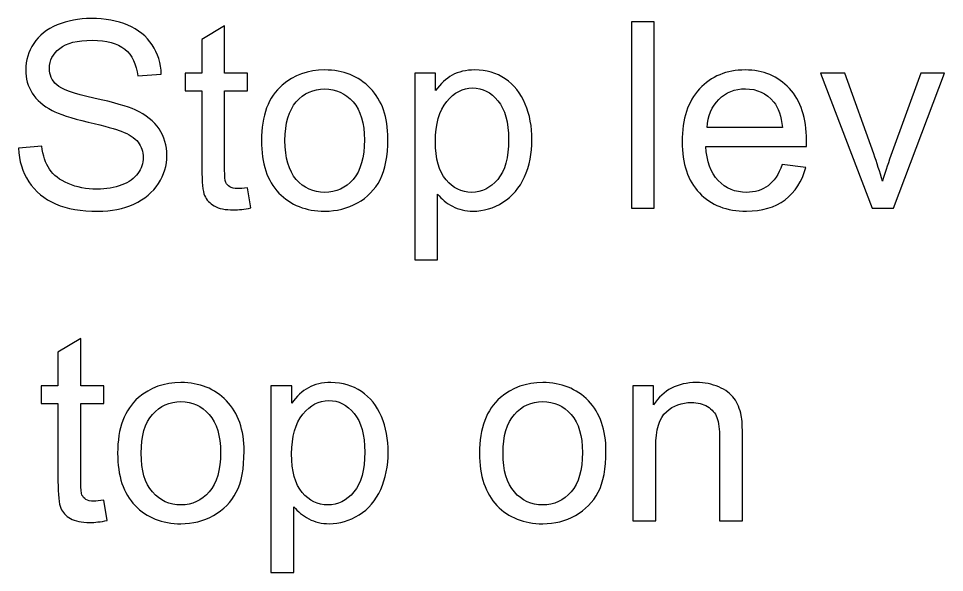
# Model space of a CAD drawing. Header units: centimetres. Extents: x -233 to -82, y 123 to 153.
# Drawn here: x -163.168 to -161.914, y 144.833 to 145.583 of the extents above; entities that cross this region are included whole.
import ezdxf

# ---------------------------------------------------------------- set-up
doc = ezdxf.new("R2010")
doc.units = ezdxf.units.CM
doc.header["$MEASUREMENT"] = 0
doc.layers.add('layer 1', color=7, linetype='Continuous')

msp = doc.modelspace()

# ---------------------------------------------------------------- linework, layer by layer
at = {"layer": 'layer 1'}
for points, knots in [([(-163.1684, 145.40705), (-163.1684, 145.40705), (-163.1368, 145.40985), (-163.1368, 145.40985), (-163.1368, 145.40985), (-163.1353, 145.39715), (-163.1319, 145.38685), (-163.1264, 145.37875), (-163.1264, 145.37875), (-163.1209, 145.37065), (-163.1125, 145.36415), (-163.101, 145.35915), (-163.101, 145.35915), (-163.0895, 145.35415), (-163.0766, 145.35165), (-163.0622, 145.35165), (-163.0622, 145.35165), (-163.0495, 145.35165), (-163.0382, 145.35355), (-163.0284, 145.35735), (-163.0284, 145.35735), (-163.0187, 145.36105), (-163.0114, 145.36625), (-163.0066, 145.37285), (-163.0066, 145.37285), (-163.0019, 145.37945), (-162.9995, 145.38665), (-162.9995, 145.39455), (-162.9995, 145.39455), (-162.9995, 145.40245), (-163.0018, 145.40935), (-163.0064, 145.41525), (-163.0064, 145.41525), (-163.011, 145.42115), (-163.0186, 145.42615), (-163.0292, 145.43015), (-163.0292, 145.43015), (-163.0359, 145.43285), (-163.0509, 145.43695), (-163.0741, 145.44255), (-163.0741, 145.44255), (-163.0973, 145.44805), (-163.1136, 145.45335), (-163.1229, 145.45825), (-163.1229, 145.45825), (-163.135, 145.46455), (-163.1439, 145.47245), (-163.1498, 145.48175), (-163.1498, 145.48175), (-163.1557, 145.49105), (-163.1587, 145.50155), (-163.1587, 145.51315), (-163.1587, 145.51315), (-163.1587, 145.52595), (-163.1551, 145.53785), (-163.1478, 145.54895), (-163.1478, 145.54895), (-163.1406, 145.56005), (-163.13, 145.56845), (-163.1161, 145.57415), (-163.1161, 145.57415), (-163.1022, 145.57985), (-163.0868, 145.58275), (-163.0698, 145.58275), (-163.0698, 145.58275), (-163.0511, 145.58275), (-163.0346, 145.57975), (-163.0203, 145.57375), (-163.0203, 145.57375), (-163.006, 145.56765), (-162.995, 145.55885), (-162.9873, 145.54715), (-162.9873, 145.54715), (-162.9796, 145.53545), (-162.9755, 145.52215), (-162.9749, 145.50735), (-162.9749, 145.50735), (-162.9749, 145.50735), (-163.0069, 145.50495), (-163.0069, 145.50495), (-163.0069, 145.50495), (-163.0086, 145.52085), (-163.0145, 145.53295), (-163.0244, 145.54115), (-163.0244, 145.54115), (-163.0343, 145.54925), (-163.049, 145.55335), (-163.0684, 145.55335), (-163.0684, 145.55335), (-163.0887, 145.55335), (-163.1034, 145.54965), (-163.1126, 145.54225), (-163.1126, 145.54225), (-163.1219, 145.53485), (-163.1265, 145.52595), (-163.1265, 145.51545), (-163.1265, 145.51545), (-163.1265, 145.50635), (-163.1232, 145.49895), (-163.1167, 145.49305), (-163.1167, 145.49305), (-163.1102, 145.48715), (-163.0934, 145.48115), (-163.0663, 145.47505), (-163.0663, 145.47505), (-163.0392, 145.46895), (-163.0205, 145.46355), (-163.0104, 145.45895), (-163.0104, 145.45895), (-162.9957, 145.45215), (-162.9848, 145.44355), (-162.9778, 145.43315), (-162.9778, 145.43315), (-162.9708, 145.42275), (-162.9673, 145.41075), (-162.9673, 145.39725), (-162.9673, 145.39725), (-162.9673, 145.38385), (-162.9711, 145.37125), (-162.9788, 145.35935), (-162.9788, 145.35935), (-162.9865, 145.34745), (-162.9976, 145.33815), (-163.012, 145.33155), (-163.012, 145.33155), (-163.0264, 145.32495), (-163.0426, 145.32165), (-163.0607, 145.32165), (-163.0607, 145.32165), (-163.0836, 145.32165), (-163.1027, 145.32495), (-163.1181, 145.33165), (-163.1181, 145.33165), (-163.1336, 145.33835), (-163.1457, 145.34835), (-163.1545, 145.36175), (-163.1545, 145.36175), (-163.1633, 145.37505), (-163.1679, 145.39015), (-163.1684, 145.40705)], [0, 0, 0, 0, 0.0277778, 0.0277778, 0.0277778, 0.0277778, 0.0555556, 0.0555556, 0.0555556, 0.0555556, 0.0833333, 0.0833333, 0.0833333, 0.0833333, 0.1111111, 0.1111111, 0.1111111, 0.1111111, 0.1388889, 0.1388889, 0.1388889, 0.1388889, 0.1666667, 0.1666667, 0.1666667, 0.1666667, 0.1944444, 0.1944444, 0.1944444, 0.1944444, 0.2222222, 0.2222222, 0.2222222, 0.2222222, 0.25, 0.25, 0.25, 0.25, 0.2777778, 0.2777778, 0.2777778, 0.2777778, 0.3055556, 0.3055556, 0.3055556, 0.3055556, 0.3333333, 0.3333333, 0.3333333, 0.3333333, 0.3611111, 0.3611111, 0.3611111, 0.3611111, 0.3888889, 0.3888889, 0.3888889, 0.3888889, 0.4166667, 0.4166667, 0.4166667, 0.4166667, 0.4444444, 0.4444444, 0.4444444, 0.4444444, 0.4722222, 0.4722222, 0.4722222, 0.4722222, 0.5, 0.5, 0.5, 0.5, 0.5277778, 0.5277778, 0.5277778, 0.5277778, 0.5555556, 0.5555556, 0.5555556, 0.5555556, 0.5833333, 0.5833333, 0.5833333, 0.5833333, 0.6111111, 0.6111111, 0.6111111, 0.6111111, 0.6388889, 0.6388889, 0.6388889, 0.6388889, 0.6666667, 0.6666667, 0.6666667, 0.6666667, 0.6944444, 0.6944444, 0.6944444, 0.6944444, 0.7222222, 0.7222222, 0.7222222, 0.7222222, 0.75, 0.75, 0.75, 0.75, 0.7777778, 0.7777778, 0.7777778, 0.7777778, 0.8055556, 0.8055556, 0.8055556, 0.8055556, 0.8333333, 0.8333333, 0.8333333, 0.8333333, 0.8611111, 0.8611111, 0.8611111, 0.8611111, 0.8888889, 0.8888889, 0.8888889, 0.8888889, 0.9166667, 0.9166667, 0.9166667, 0.9166667, 0.9444444, 0.9444444, 0.9444444, 0.9444444, 1, 1, 1, 1]), ([(-162.8579, 145.35365), (-162.8579, 145.35365), (-162.8535, 145.32625), (-162.8535, 145.32625), (-162.8535, 145.32625), (-162.8622, 145.32445), (-162.87, 145.32355), (-162.8769, 145.32355), (-162.8769, 145.32355), (-162.8882, 145.32355), (-162.8969, 145.32535), (-162.9031, 145.32895), (-162.9031, 145.32895), (-162.9093, 145.33245), (-162.9137, 145.33715), (-162.9162, 145.34295), (-162.9162, 145.34295), (-162.9187, 145.34875), (-162.92, 145.36095), (-162.92, 145.37955), (-162.92, 145.37955), (-162.92, 145.37955), (-162.92, 145.48475), (-162.92, 145.48475), (-162.92, 145.48475), (-162.92, 145.48475), (-162.9427, 145.48475), (-162.9427, 145.48475), (-162.9427, 145.48475), (-162.9427, 145.48475), (-162.9427, 145.50885), (-162.9427, 145.50885), (-162.9427, 145.50885), (-162.9427, 145.50885), (-162.92, 145.50885), (-162.92, 145.50885), (-162.92, 145.50885), (-162.92, 145.50885), (-162.92, 145.55415), (-162.92, 145.55415), (-162.92, 145.55415), (-162.92, 145.55415), (-162.8891, 145.57275), (-162.8891, 145.57275), (-162.8891, 145.57275), (-162.8891, 145.57275), (-162.8891, 145.50885), (-162.8891, 145.50885), (-162.8891, 145.50885), (-162.8891, 145.50885), (-162.8579, 145.50885), (-162.8579, 145.50885), (-162.8579, 145.50885), (-162.8579, 145.50885), (-162.8579, 145.48475), (-162.8579, 145.48475), (-162.8579, 145.48475), (-162.8579, 145.48475), (-162.8891, 145.48475), (-162.8891, 145.48475), (-162.8891, 145.48475), (-162.8891, 145.48475), (-162.8891, 145.37775), (-162.8891, 145.37775), (-162.8891, 145.37775), (-162.8891, 145.36895), (-162.8886, 145.36325), (-162.8875, 145.36075), (-162.8875, 145.36075), (-162.8864, 145.35825), (-162.8846, 145.35625), (-162.8821, 145.35475), (-162.8821, 145.35475), (-162.8796, 145.35325), (-162.8761, 145.35245), (-162.8716, 145.35245), (-162.8716, 145.35245), (-162.8681, 145.35245), (-162.8636, 145.35285), (-162.8579, 145.35365)], [0, 0, 0, 0, 0.047619, 0.047619, 0.047619, 0.047619, 0.0952381, 0.0952381, 0.0952381, 0.0952381, 0.1428571, 0.1428571, 0.1428571, 0.1428571, 0.1904762, 0.1904762, 0.1904762, 0.1904762, 0.2380952, 0.2380952, 0.2380952, 0.2380952, 0.2857143, 0.2857143, 0.2857143, 0.2857143, 0.3333333, 0.3333333, 0.3333333, 0.3333333, 0.3809524, 0.3809524, 0.3809524, 0.3809524, 0.4285714, 0.4285714, 0.4285714, 0.4285714, 0.4761905, 0.4761905, 0.4761905, 0.4761905, 0.5238095, 0.5238095, 0.5238095, 0.5238095, 0.5714286, 0.5714286, 0.5714286, 0.5714286, 0.6190476, 0.6190476, 0.6190476, 0.6190476, 0.6666667, 0.6666667, 0.6666667, 0.6666667, 0.7142857, 0.7142857, 0.7142857, 0.7142857, 0.7619048, 0.7619048, 0.7619048, 0.7619048, 0.8095238, 0.8095238, 0.8095238, 0.8095238, 0.8571429, 0.8571429, 0.8571429, 0.8571429, 0.9047619, 0.9047619, 0.9047619, 0.9047619, 1, 1, 1, 1]), ([(-162.3379, 145.32595), (-162.3379, 145.32595), (-162.3379, 145.57845), (-162.3379, 145.57845), (-162.3379, 145.57845), (-162.3379, 145.57845), (-162.3069, 145.57845), (-162.3069, 145.57845), (-162.3069, 145.57845), (-162.3069, 145.57845), (-162.3069, 145.32595), (-162.3069, 145.32595), (-162.3069, 145.32595), (-162.3069, 145.32595), (-162.3379, 145.32595), (-162.3379, 145.32595)], [0, 0, 0, 0, 0.2, 0.2, 0.2, 0.2, 0.4, 0.4, 0.4, 0.4, 0.6, 0.6, 0.6, 0.6, 1, 1, 1, 1]), ([(-162.8392, 145.41745), (-162.8392, 145.45135), (-162.8298, 145.47635), (-162.8109, 145.49265), (-162.8109, 145.49265), (-162.7952, 145.50625), (-162.776, 145.51305), (-162.7534, 145.51305), (-162.7534, 145.51305), (-162.7283, 145.51305), (-162.7077, 145.50485), (-162.6917, 145.48835), (-162.6917, 145.48835), (-162.6758, 145.47185), (-162.6678, 145.44905), (-162.6678, 145.42005), (-162.6678, 145.42005), (-162.6678, 145.39645), (-162.6713, 145.37795), (-162.6784, 145.36445), (-162.6784, 145.36445), (-162.6855, 145.35095), (-162.6957, 145.34055), (-162.7092, 145.33305), (-162.7092, 145.33305), (-162.7227, 145.32555), (-162.7375, 145.32185), (-162.7534, 145.32185), (-162.7534, 145.32185), (-162.779, 145.32185), (-162.7997, 145.33005), (-162.8155, 145.34645), (-162.8155, 145.34645), (-162.8313, 145.36285), (-162.8392, 145.38655), (-162.8392, 145.41745)], [0, 0, 0, 0, 0.1, 0.1, 0.1, 0.1, 0.2, 0.2, 0.2, 0.2, 0.3, 0.3, 0.3, 0.3, 0.4, 0.4, 0.4, 0.4, 0.5, 0.5, 0.5, 0.5, 0.6, 0.6, 0.6, 0.6, 0.7, 0.7, 0.7, 0.7, 0.8, 0.8, 0.8, 0.8, 1, 1, 1, 1]), ([(-162.6314, 145.25585), (-162.6314, 145.25585), (-162.6314, 145.50885), (-162.6314, 145.50885), (-162.6314, 145.50885), (-162.6314, 145.50885), (-162.6032, 145.50885), (-162.6032, 145.50885), (-162.6032, 145.50885), (-162.6032, 145.50885), (-162.6032, 145.48515), (-162.6032, 145.48515), (-162.6032, 145.48515), (-162.5965, 145.49445), (-162.589, 145.50135), (-162.5806, 145.50605), (-162.5806, 145.50605), (-162.5723, 145.51075), (-162.5621, 145.51305), (-162.5501, 145.51305), (-162.5501, 145.51305), (-162.5345, 145.51305), (-162.5207, 145.50905), (-162.5088, 145.50105), (-162.5088, 145.50105), (-162.4969, 145.49295), (-162.4878, 145.48165), (-162.4817, 145.46695), (-162.4817, 145.46695), (-162.4756, 145.45225), (-162.4726, 145.43625), (-162.4726, 145.41875), (-162.4726, 145.41875), (-162.4726, 145.40005), (-162.476, 145.38325), (-162.4827, 145.36825), (-162.4827, 145.36825), (-162.4894, 145.35325), (-162.4992, 145.34175), (-162.512, 145.33385), (-162.512, 145.33385), (-162.5248, 145.32585), (-162.5383, 145.32185), (-162.5524, 145.32185), (-162.5524, 145.32185), (-162.5627, 145.32185), (-162.572, 145.32405), (-162.5802, 145.32845), (-162.5802, 145.32845), (-162.5884, 145.33275), (-162.5951, 145.33825), (-162.6004, 145.34485), (-162.6004, 145.34485), (-162.6004, 145.34485), (-162.6004, 145.25585), (-162.6004, 145.25585), (-162.6004, 145.25585), (-162.6004, 145.25585), (-162.6314, 145.25585), (-162.6314, 145.25585)], [0, 0, 0, 0, 0.0625, 0.0625, 0.0625, 0.0625, 0.125, 0.125, 0.125, 0.125, 0.1875, 0.1875, 0.1875, 0.1875, 0.25, 0.25, 0.25, 0.25, 0.3125, 0.3125, 0.3125, 0.3125, 0.375, 0.375, 0.375, 0.375, 0.4375, 0.4375, 0.4375, 0.4375, 0.5, 0.5, 0.5, 0.5, 0.5625, 0.5625, 0.5625, 0.5625, 0.625, 0.625, 0.625, 0.625, 0.6875, 0.6875, 0.6875, 0.6875, 0.75, 0.75, 0.75, 0.75, 0.8125, 0.8125, 0.8125, 0.8125, 0.875, 0.875, 0.875, 0.875, 1, 1, 1, 1]), ([(-162.1336, 145.38485), (-162.1336, 145.38485), (-162.1016, 145.38085), (-162.1016, 145.38085), (-162.1016, 145.38085), (-162.1067, 145.36215), (-162.116, 145.34765), (-162.1297, 145.33735), (-162.1297, 145.33735), (-162.1434, 145.32705), (-162.1608, 145.32185), (-162.182, 145.32185), (-162.182, 145.32185), (-162.2088, 145.32185), (-162.23, 145.33005), (-162.2457, 145.34655), (-162.2457, 145.34655), (-162.2614, 145.36305), (-162.2692, 145.38615), (-162.2692, 145.41585), (-162.2692, 145.41585), (-162.2692, 145.44665), (-162.2613, 145.47055), (-162.2454, 145.48755), (-162.2454, 145.48755), (-162.2295, 145.50455), (-162.209, 145.51305), (-162.1837, 145.51305), (-162.1837, 145.51305), (-162.1593, 145.51305), (-162.1393, 145.50475), (-162.1238, 145.48805), (-162.1238, 145.48805), (-162.1083, 145.47135), (-162.1005, 145.44795), (-162.1005, 145.41775), (-162.1005, 145.41775), (-162.1005, 145.41595), (-162.1006, 145.41315), (-162.1007, 145.40945), (-162.1007, 145.40945), (-162.1007, 145.40945), (-162.2371, 145.40945), (-162.2371, 145.40945), (-162.2371, 145.40945), (-162.236, 145.38935), (-162.2303, 145.37405), (-162.2201, 145.36335), (-162.2201, 145.36335), (-162.2099, 145.35265), (-162.1971, 145.34735), (-162.1818, 145.34735), (-162.1818, 145.34735), (-162.1705, 145.34735), (-162.1608, 145.35035), (-162.1527, 145.35635), (-162.1527, 145.35635), (-162.1447, 145.36225), (-162.1383, 145.37175), (-162.1336, 145.38485)], [0, 0, 0, 0, 0.0625, 0.0625, 0.0625, 0.0625, 0.125, 0.125, 0.125, 0.125, 0.1875, 0.1875, 0.1875, 0.1875, 0.25, 0.25, 0.25, 0.25, 0.3125, 0.3125, 0.3125, 0.3125, 0.375, 0.375, 0.375, 0.375, 0.4375, 0.4375, 0.4375, 0.4375, 0.5, 0.5, 0.5, 0.5, 0.5625, 0.5625, 0.5625, 0.5625, 0.625, 0.625, 0.625, 0.625, 0.6875, 0.6875, 0.6875, 0.6875, 0.75, 0.75, 0.75, 0.75, 0.8125, 0.8125, 0.8125, 0.8125, 0.875, 0.875, 0.875, 0.875, 1, 1, 1, 1]), ([(-162.0118, 145.32595), (-162.0118, 145.32595), (-162.0814, 145.50885), (-162.0814, 145.50885), (-162.0814, 145.50885), (-162.0814, 145.50885), (-162.0487, 145.50885), (-162.0487, 145.50885), (-162.0487, 145.50885), (-162.0487, 145.50885), (-162.0094, 145.39935), (-162.0094, 145.39935), (-162.0094, 145.39935), (-162.0051, 145.38745), (-162.0012, 145.37515), (-161.9977, 145.36245), (-161.9977, 145.36245), (-161.995, 145.37215), (-161.9911, 145.38375), (-161.9862, 145.39725), (-161.9862, 145.39725), (-161.9862, 145.39725), (-161.9455, 145.50885), (-161.9455, 145.50885), (-161.9455, 145.50885), (-161.9455, 145.50885), (-161.9136, 145.50885), (-161.9136, 145.50885), (-161.9136, 145.50885), (-161.9136, 145.50885), (-161.9829, 145.32595), (-161.9829, 145.32595), (-161.9829, 145.32595), (-161.9829, 145.32595), (-162.0118, 145.32595), (-162.0118, 145.32595)], [0, 0, 0, 0, 0.1, 0.1, 0.1, 0.1, 0.2, 0.2, 0.2, 0.2, 0.3, 0.3, 0.3, 0.3, 0.4, 0.4, 0.4, 0.4, 0.5, 0.5, 0.5, 0.5, 0.6, 0.6, 0.6, 0.6, 0.7, 0.7, 0.7, 0.7, 0.8, 0.8, 0.8, 0.8, 1, 1, 1, 1]), ([(-162.8073, 145.41745), (-162.8073, 145.39395), (-162.8022, 145.37645), (-162.792, 145.36485), (-162.792, 145.36485), (-162.7818, 145.35315), (-162.7689, 145.34735), (-162.7534, 145.34735), (-162.7534, 145.34735), (-162.738, 145.34735), (-162.7252, 145.35325), (-162.715, 145.36495), (-162.715, 145.36495), (-162.7048, 145.37665), (-162.6997, 145.39445), (-162.6997, 145.41845), (-162.6997, 145.41845), (-162.6997, 145.44105), (-162.7048, 145.45815), (-162.7151, 145.46985), (-162.7151, 145.46985), (-162.7254, 145.48155), (-162.7381, 145.48735), (-162.7534, 145.48735), (-162.7534, 145.48735), (-162.7689, 145.48735), (-162.7818, 145.48155), (-162.792, 145.46995), (-162.792, 145.46995), (-162.8022, 145.45835), (-162.8073, 145.44085), (-162.8073, 145.41745)], [0, 0, 0, 0, 0.1111111, 0.1111111, 0.1111111, 0.1111111, 0.2222222, 0.2222222, 0.2222222, 0.2222222, 0.3333333, 0.3333333, 0.3333333, 0.3333333, 0.4444444, 0.4444444, 0.4444444, 0.4444444, 0.5555556, 0.5555556, 0.5555556, 0.5555556, 0.6666667, 0.6666667, 0.6666667, 0.6666667, 0.7777778, 0.7777778, 0.7777778, 0.7777778, 1, 1, 1, 1]), ([(-162.6034, 145.41635), (-162.6034, 145.39285), (-162.5986, 145.37545), (-162.5891, 145.36425), (-162.5891, 145.36425), (-162.5796, 145.35295), (-162.568, 145.34735), (-162.5544, 145.34735), (-162.5544, 145.34735), (-162.5407, 145.34735), (-162.5289, 145.35315), (-162.519, 145.36485), (-162.519, 145.36485), (-162.5092, 145.37645), (-162.5043, 145.39445), (-162.5043, 145.41895), (-162.5043, 145.41895), (-162.5043, 145.44225), (-162.5091, 145.45975), (-162.5187, 145.47135), (-162.5187, 145.47135), (-162.5283, 145.48295), (-162.5398, 145.48875), (-162.5531, 145.48875), (-162.5531, 145.48875), (-162.5663, 145.48875), (-162.578, 145.48255), (-162.5881, 145.47025), (-162.5881, 145.47025), (-162.5983, 145.45785), (-162.6034, 145.43985), (-162.6034, 145.41635)], [0, 0, 0, 0, 0.1111111, 0.1111111, 0.1111111, 0.1111111, 0.2222222, 0.2222222, 0.2222222, 0.2222222, 0.3333333, 0.3333333, 0.3333333, 0.3333333, 0.4444444, 0.4444444, 0.4444444, 0.4444444, 0.5555556, 0.5555556, 0.5555556, 0.5555556, 0.6666667, 0.6666667, 0.6666667, 0.6666667, 0.7777778, 0.7777778, 0.7777778, 0.7777778, 1, 1, 1, 1]), ([(-162.2354, 145.43495), (-162.2354, 145.43495), (-162.1333, 145.43495), (-162.1333, 145.43495), (-162.1333, 145.43495), (-162.1346, 145.45035), (-162.1385, 145.46195), (-162.145, 145.46965), (-162.145, 145.46965), (-162.1549, 145.48155), (-162.1677, 145.48755), (-162.1834, 145.48755), (-162.1834, 145.48755), (-162.1977, 145.48755), (-162.2096, 145.48275), (-162.2193, 145.47325), (-162.2193, 145.47325), (-162.229, 145.46375), (-162.2344, 145.45095), (-162.2354, 145.43495)], [0, 0, 0, 0, 0.1666667, 0.1666667, 0.1666667, 0.1666667, 0.3333333, 0.3333333, 0.3333333, 0.3333333, 0.5, 0.5, 0.5, 0.5, 0.6666667, 0.6666667, 0.6666667, 0.6666667, 1, 1, 1, 1]), ([(-163.0528, 144.93031), (-163.0528, 144.93031), (-163.0484, 144.90291), (-163.0484, 144.90291), (-163.0484, 144.90291), (-163.0571, 144.90111), (-163.0649, 144.90021), (-163.0718, 144.90021), (-163.0718, 144.90021), (-163.0831, 144.90021), (-163.0918, 144.90201), (-163.098, 144.90561), (-163.098, 144.90561), (-163.1042, 144.90911), (-163.1086, 144.91381), (-163.1111, 144.91961), (-163.1111, 144.91961), (-163.1136, 144.92541), (-163.1149, 144.93761), (-163.1149, 144.95621), (-163.1149, 144.95621), (-163.1149, 144.95621), (-163.1149, 145.06141), (-163.1149, 145.06141), (-163.1149, 145.06141), (-163.1149, 145.06141), (-163.1376, 145.06141), (-163.1376, 145.06141), (-163.1376, 145.06141), (-163.1376, 145.06141), (-163.1376, 145.08551), (-163.1376, 145.08551), (-163.1376, 145.08551), (-163.1376, 145.08551), (-163.1149, 145.08551), (-163.1149, 145.08551), (-163.1149, 145.08551), (-163.1149, 145.08551), (-163.1149, 145.13081), (-163.1149, 145.13081), (-163.1149, 145.13081), (-163.1149, 145.13081), (-163.084, 145.14941), (-163.084, 145.14941), (-163.084, 145.14941), (-163.084, 145.14941), (-163.084, 145.08551), (-163.084, 145.08551), (-163.084, 145.08551), (-163.084, 145.08551), (-163.0528, 145.08551), (-163.0528, 145.08551), (-163.0528, 145.08551), (-163.0528, 145.08551), (-163.0528, 145.06141), (-163.0528, 145.06141), (-163.0528, 145.06141), (-163.0528, 145.06141), (-163.084, 145.06141), (-163.084, 145.06141), (-163.084, 145.06141), (-163.084, 145.06141), (-163.084, 144.95441), (-163.084, 144.95441), (-163.084, 144.95441), (-163.084, 144.94561), (-163.0835, 144.93991), (-163.0824, 144.93741), (-163.0824, 144.93741), (-163.0813, 144.93491), (-163.0795, 144.93291), (-163.077, 144.93141), (-163.077, 144.93141), (-163.0745, 144.92991), (-163.071, 144.92911), (-163.0665, 144.92911), (-163.0665, 144.92911), (-163.063, 144.92911), (-163.0585, 144.92951), (-163.0528, 144.93031)], [0, 0, 0, 0, 0.047619, 0.047619, 0.047619, 0.047619, 0.0952381, 0.0952381, 0.0952381, 0.0952381, 0.1428571, 0.1428571, 0.1428571, 0.1428571, 0.1904762, 0.1904762, 0.1904762, 0.1904762, 0.2380952, 0.2380952, 0.2380952, 0.2380952, 0.2857143, 0.2857143, 0.2857143, 0.2857143, 0.3333333, 0.3333333, 0.3333333, 0.3333333, 0.3809524, 0.3809524, 0.3809524, 0.3809524, 0.4285714, 0.4285714, 0.4285714, 0.4285714, 0.4761905, 0.4761905, 0.4761905, 0.4761905, 0.5238095, 0.5238095, 0.5238095, 0.5238095, 0.5714286, 0.5714286, 0.5714286, 0.5714286, 0.6190476, 0.6190476, 0.6190476, 0.6190476, 0.6666667, 0.6666667, 0.6666667, 0.6666667, 0.7142857, 0.7142857, 0.7142857, 0.7142857, 0.7619048, 0.7619048, 0.7619048, 0.7619048, 0.8095238, 0.8095238, 0.8095238, 0.8095238, 0.8571429, 0.8571429, 0.8571429, 0.8571429, 0.9047619, 0.9047619, 0.9047619, 0.9047619, 1, 1, 1, 1]), ([(-163.0341, 144.99411), (-163.0341, 145.02801), (-163.0247, 145.05301), (-163.0058, 145.06931), (-163.0058, 145.06931), (-162.9901, 145.08291), (-162.9709, 145.08971), (-162.9483, 145.08971), (-162.9483, 145.08971), (-162.9232, 145.08971), (-162.9026, 145.08151), (-162.8866, 145.06501), (-162.8866, 145.06501), (-162.8707, 145.04851), (-162.8627, 145.02571), (-162.8627, 144.99671), (-162.8627, 144.99671), (-162.8627, 144.97311), (-162.8662, 144.95461), (-162.8733, 144.94111), (-162.8733, 144.94111), (-162.8804, 144.92761), (-162.8906, 144.91721), (-162.9041, 144.90971), (-162.9041, 144.90971), (-162.9176, 144.90221), (-162.9324, 144.89851), (-162.9483, 144.89851), (-162.9483, 144.89851), (-162.9739, 144.89851), (-162.9946, 144.90671), (-163.0104, 144.92311), (-163.0104, 144.92311), (-163.0262, 144.93951), (-163.0341, 144.96321), (-163.0341, 144.99411)], [0, 0, 0, 0, 0.1, 0.1, 0.1, 0.1, 0.2, 0.2, 0.2, 0.2, 0.3, 0.3, 0.3, 0.3, 0.4, 0.4, 0.4, 0.4, 0.5, 0.5, 0.5, 0.5, 0.6, 0.6, 0.6, 0.6, 0.7, 0.7, 0.7, 0.7, 0.8, 0.8, 0.8, 0.8, 1, 1, 1, 1]), ([(-162.8263, 144.83251), (-162.8263, 144.83251), (-162.8263, 145.08551), (-162.8263, 145.08551), (-162.8263, 145.08551), (-162.8263, 145.08551), (-162.7981, 145.08551), (-162.7981, 145.08551), (-162.7981, 145.08551), (-162.7981, 145.08551), (-162.7981, 145.06181), (-162.7981, 145.06181), (-162.7981, 145.06181), (-162.7914, 145.07111), (-162.7839, 145.07801), (-162.7755, 145.08271), (-162.7755, 145.08271), (-162.7672, 145.08741), (-162.757, 145.08971), (-162.745, 145.08971), (-162.745, 145.08971), (-162.7294, 145.08971), (-162.7156, 145.08571), (-162.7037, 145.07771), (-162.7037, 145.07771), (-162.6918, 145.06961), (-162.6827, 145.05831), (-162.6766, 145.04361), (-162.6766, 145.04361), (-162.6705, 145.02891), (-162.6675, 145.01291), (-162.6675, 144.99541), (-162.6675, 144.99541), (-162.6675, 144.97671), (-162.6709, 144.95991), (-162.6776, 144.94491), (-162.6776, 144.94491), (-162.6843, 144.92991), (-162.6941, 144.91841), (-162.7069, 144.91051), (-162.7069, 144.91051), (-162.7197, 144.90251), (-162.7332, 144.89851), (-162.7473, 144.89851), (-162.7473, 144.89851), (-162.7576, 144.89851), (-162.7669, 144.90071), (-162.7751, 144.90511), (-162.7751, 144.90511), (-162.7833, 144.90941), (-162.79, 144.91491), (-162.7953, 144.92151), (-162.7953, 144.92151), (-162.7953, 144.92151), (-162.7953, 144.83251), (-162.7953, 144.83251), (-162.7953, 144.83251), (-162.7953, 144.83251), (-162.8263, 144.83251), (-162.8263, 144.83251)], [0, 0, 0, 0, 0.0625, 0.0625, 0.0625, 0.0625, 0.125, 0.125, 0.125, 0.125, 0.1875, 0.1875, 0.1875, 0.1875, 0.25, 0.25, 0.25, 0.25, 0.3125, 0.3125, 0.3125, 0.3125, 0.375, 0.375, 0.375, 0.375, 0.4375, 0.4375, 0.4375, 0.4375, 0.5, 0.5, 0.5, 0.5, 0.5625, 0.5625, 0.5625, 0.5625, 0.625, 0.625, 0.625, 0.625, 0.6875, 0.6875, 0.6875, 0.6875, 0.75, 0.75, 0.75, 0.75, 0.8125, 0.8125, 0.8125, 0.8125, 0.875, 0.875, 0.875, 0.875, 1, 1, 1, 1]), ([(-162.5437, 144.99411), (-162.5437, 145.02801), (-162.5343, 145.05301), (-162.5154, 145.06931), (-162.5154, 145.06931), (-162.4997, 145.08291), (-162.4805, 145.08971), (-162.4579, 145.08971), (-162.4579, 145.08971), (-162.4328, 145.08971), (-162.4122, 145.08151), (-162.3962, 145.06501), (-162.3962, 145.06501), (-162.3803, 145.04851), (-162.3723, 145.02571), (-162.3723, 144.99671), (-162.3723, 144.99671), (-162.3723, 144.97311), (-162.3758, 144.95461), (-162.3829, 144.94111), (-162.3829, 144.94111), (-162.39, 144.92761), (-162.4002, 144.91721), (-162.4137, 144.90971), (-162.4137, 144.90971), (-162.4272, 144.90221), (-162.442, 144.89851), (-162.4579, 144.89851), (-162.4579, 144.89851), (-162.4835, 144.89851), (-162.5042, 144.90671), (-162.52, 144.92311), (-162.52, 144.92311), (-162.5358, 144.93951), (-162.5437, 144.96321), (-162.5437, 144.99411)], [0, 0, 0, 0, 0.1, 0.1, 0.1, 0.1, 0.2, 0.2, 0.2, 0.2, 0.3, 0.3, 0.3, 0.3, 0.4, 0.4, 0.4, 0.4, 0.5, 0.5, 0.5, 0.5, 0.6, 0.6, 0.6, 0.6, 0.7, 0.7, 0.7, 0.7, 0.8, 0.8, 0.8, 0.8, 1, 1, 1, 1]), ([(-162.3359, 144.90261), (-162.3359, 144.90261), (-162.3359, 145.08551), (-162.3359, 145.08551), (-162.3359, 145.08551), (-162.3359, 145.08551), (-162.308, 145.08551), (-162.308, 145.08551), (-162.308, 145.08551), (-162.308, 145.08551), (-162.308, 145.05951), (-162.308, 145.05951), (-162.308, 145.05951), (-162.2946, 145.07961), (-162.2752, 145.08971), (-162.2498, 145.08971), (-162.2498, 145.08971), (-162.2388, 145.08971), (-162.2287, 145.08771), (-162.2194, 145.08381), (-162.2194, 145.08381), (-162.2101, 145.07981), (-162.2032, 145.07461), (-162.1986, 145.06821), (-162.1986, 145.06821), (-162.1941, 145.06171), (-162.1909, 145.05411), (-162.189, 145.04521), (-162.189, 145.04521), (-162.1879, 145.03951), (-162.1873, 145.02941), (-162.1873, 145.01511), (-162.1873, 145.01511), (-162.1873, 145.01511), (-162.1873, 144.90261), (-162.1873, 144.90261), (-162.1873, 144.90261), (-162.1873, 144.90261), (-162.2183, 144.90261), (-162.2183, 144.90261), (-162.2183, 144.90261), (-162.2183, 144.90261), (-162.2183, 145.01391), (-162.2183, 145.01391), (-162.2183, 145.01391), (-162.2183, 145.02651), (-162.2195, 145.03591), (-162.2219, 145.04221), (-162.2219, 145.04221), (-162.2243, 145.04851), (-162.2286, 145.05351), (-162.2347, 145.05721), (-162.2347, 145.05721), (-162.2409, 145.06091), (-162.2481, 145.06281), (-162.2564, 145.06281), (-162.2564, 145.06281), (-162.2696, 145.06281), (-162.281, 145.05861), (-162.2905, 145.05021), (-162.2905, 145.05021), (-162.3001, 145.04181), (-162.3049, 145.02591), (-162.3049, 145.00251), (-162.3049, 145.00251), (-162.3049, 145.00251), (-162.3049, 144.90261), (-162.3049, 144.90261), (-162.3049, 144.90261), (-162.3049, 144.90261), (-162.3359, 144.90261), (-162.3359, 144.90261)], [0, 0, 0, 0, 0.0526316, 0.0526316, 0.0526316, 0.0526316, 0.1052632, 0.1052632, 0.1052632, 0.1052632, 0.1578947, 0.1578947, 0.1578947, 0.1578947, 0.2105263, 0.2105263, 0.2105263, 0.2105263, 0.2631579, 0.2631579, 0.2631579, 0.2631579, 0.3157895, 0.3157895, 0.3157895, 0.3157895, 0.3684211, 0.3684211, 0.3684211, 0.3684211, 0.4210526, 0.4210526, 0.4210526, 0.4210526, 0.4736842, 0.4736842, 0.4736842, 0.4736842, 0.5263158, 0.5263158, 0.5263158, 0.5263158, 0.5789474, 0.5789474, 0.5789474, 0.5789474, 0.6315789, 0.6315789, 0.6315789, 0.6315789, 0.6842105, 0.6842105, 0.6842105, 0.6842105, 0.7368421, 0.7368421, 0.7368421, 0.7368421, 0.7894737, 0.7894737, 0.7894737, 0.7894737, 0.8421053, 0.8421053, 0.8421053, 0.8421053, 0.8947368, 0.8947368, 0.8947368, 0.8947368, 1, 1, 1, 1]), ([(-163.0022, 144.99411), (-163.0022, 144.97061), (-162.9971, 144.95311), (-162.9869, 144.94151), (-162.9869, 144.94151), (-162.9767, 144.92981), (-162.9638, 144.92401), (-162.9483, 144.92401), (-162.9483, 144.92401), (-162.9329, 144.92401), (-162.9201, 144.92991), (-162.9099, 144.94161), (-162.9099, 144.94161), (-162.8997, 144.95331), (-162.8946, 144.97111), (-162.8946, 144.99511), (-162.8946, 144.99511), (-162.8946, 145.01771), (-162.8997, 145.03481), (-162.91, 145.04651), (-162.91, 145.04651), (-162.9203, 145.05821), (-162.933, 145.06401), (-162.9483, 145.06401), (-162.9483, 145.06401), (-162.9638, 145.06401), (-162.9767, 145.05821), (-162.9869, 145.04661), (-162.9869, 145.04661), (-162.9971, 145.03501), (-163.0022, 145.01751), (-163.0022, 144.99411)], [0, 0, 0, 0, 0.1111111, 0.1111111, 0.1111111, 0.1111111, 0.2222222, 0.2222222, 0.2222222, 0.2222222, 0.3333333, 0.3333333, 0.3333333, 0.3333333, 0.4444444, 0.4444444, 0.4444444, 0.4444444, 0.5555556, 0.5555556, 0.5555556, 0.5555556, 0.6666667, 0.6666667, 0.6666667, 0.6666667, 0.7777778, 0.7777778, 0.7777778, 0.7777778, 1, 1, 1, 1]), ([(-162.7983, 144.99301), (-162.7983, 144.96951), (-162.7935, 144.95211), (-162.784, 144.94091), (-162.784, 144.94091), (-162.7745, 144.92961), (-162.7629, 144.92401), (-162.7493, 144.92401), (-162.7493, 144.92401), (-162.7356, 144.92401), (-162.7238, 144.92981), (-162.7139, 144.94151), (-162.7139, 144.94151), (-162.7041, 144.95311), (-162.6992, 144.97111), (-162.6992, 144.99561), (-162.6992, 144.99561), (-162.6992, 145.01891), (-162.704, 145.03641), (-162.7136, 145.04801), (-162.7136, 145.04801), (-162.7232, 145.05961), (-162.7347, 145.06541), (-162.748, 145.06541), (-162.748, 145.06541), (-162.7612, 145.06541), (-162.7729, 145.05921), (-162.783, 145.04691), (-162.783, 145.04691), (-162.7932, 145.03451), (-162.7983, 145.01651), (-162.7983, 144.99301)], [0, 0, 0, 0, 0.1111111, 0.1111111, 0.1111111, 0.1111111, 0.2222222, 0.2222222, 0.2222222, 0.2222222, 0.3333333, 0.3333333, 0.3333333, 0.3333333, 0.4444444, 0.4444444, 0.4444444, 0.4444444, 0.5555556, 0.5555556, 0.5555556, 0.5555556, 0.6666667, 0.6666667, 0.6666667, 0.6666667, 0.7777778, 0.7777778, 0.7777778, 0.7777778, 1, 1, 1, 1]), ([(-162.5118, 144.99411), (-162.5118, 144.97061), (-162.5067, 144.95311), (-162.4965, 144.94151), (-162.4965, 144.94151), (-162.4863, 144.92981), (-162.4734, 144.92401), (-162.4579, 144.92401), (-162.4579, 144.92401), (-162.4425, 144.92401), (-162.4297, 144.92991), (-162.4195, 144.94161), (-162.4195, 144.94161), (-162.4093, 144.95331), (-162.4042, 144.97111), (-162.4042, 144.99511), (-162.4042, 144.99511), (-162.4042, 145.01771), (-162.4093, 145.03481), (-162.4196, 145.04651), (-162.4196, 145.04651), (-162.4299, 145.05821), (-162.4426, 145.06401), (-162.4579, 145.06401), (-162.4579, 145.06401), (-162.4734, 145.06401), (-162.4863, 145.05821), (-162.4965, 145.04661), (-162.4965, 145.04661), (-162.5067, 145.03501), (-162.5118, 145.01751), (-162.5118, 144.99411)], [0, 0, 0, 0, 0.1111111, 0.1111111, 0.1111111, 0.1111111, 0.2222222, 0.2222222, 0.2222222, 0.2222222, 0.3333333, 0.3333333, 0.3333333, 0.3333333, 0.4444444, 0.4444444, 0.4444444, 0.4444444, 0.5555556, 0.5555556, 0.5555556, 0.5555556, 0.6666667, 0.6666667, 0.6666667, 0.6666667, 0.7777778, 0.7777778, 0.7777778, 0.7777778, 1, 1, 1, 1])]:
    msp.add_open_spline(points, degree=3, knots=knots, dxfattribs=at)

doc.saveas('drawing.dxf')
